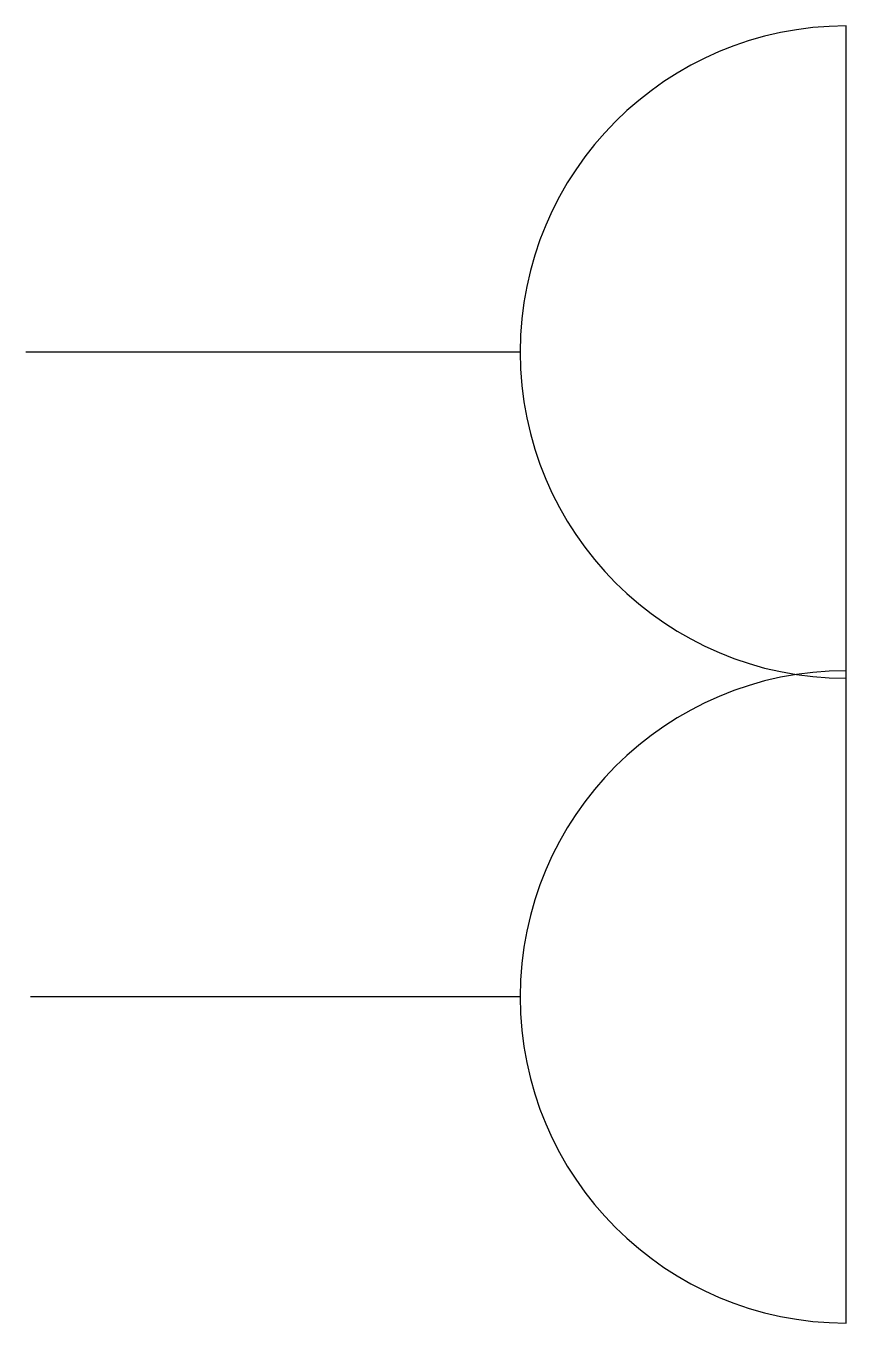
# Model space of a CAD drawing. Header units: millimetres. Extents: x 1774 to 2025, y 1187 to 1585.
import ezdxf

# ---------------------------------------------------------------- set-up
doc = ezdxf.new("R2010")
doc.units = ezdxf.units.MM
doc.layers.add('lights', color=1, linetype='Continuous')

# ---------------------------------------------------------------- blocks, each defined once
blk = doc.blocks.new('socket')
at = {"layer": 'lights'}
for p, q in [((0, -197.68), (0, 200)), ((-100, 100), (-251.6, 100)), ((-100, -97.68), (-250.17, -97.68))]:
    blk.add_line(p, q, dxfattribs=at)
for centre in [(0, 100), (0, -97.68)]:
    blk.add_arc(centre, 100, 90, 270, dxfattribs=at)

msp = doc.modelspace()

# ---------------------------------------------------------------- block references
msp.add_blockref('socket', (2025.18, 1384.97))

doc.saveas('drawing.dxf')
